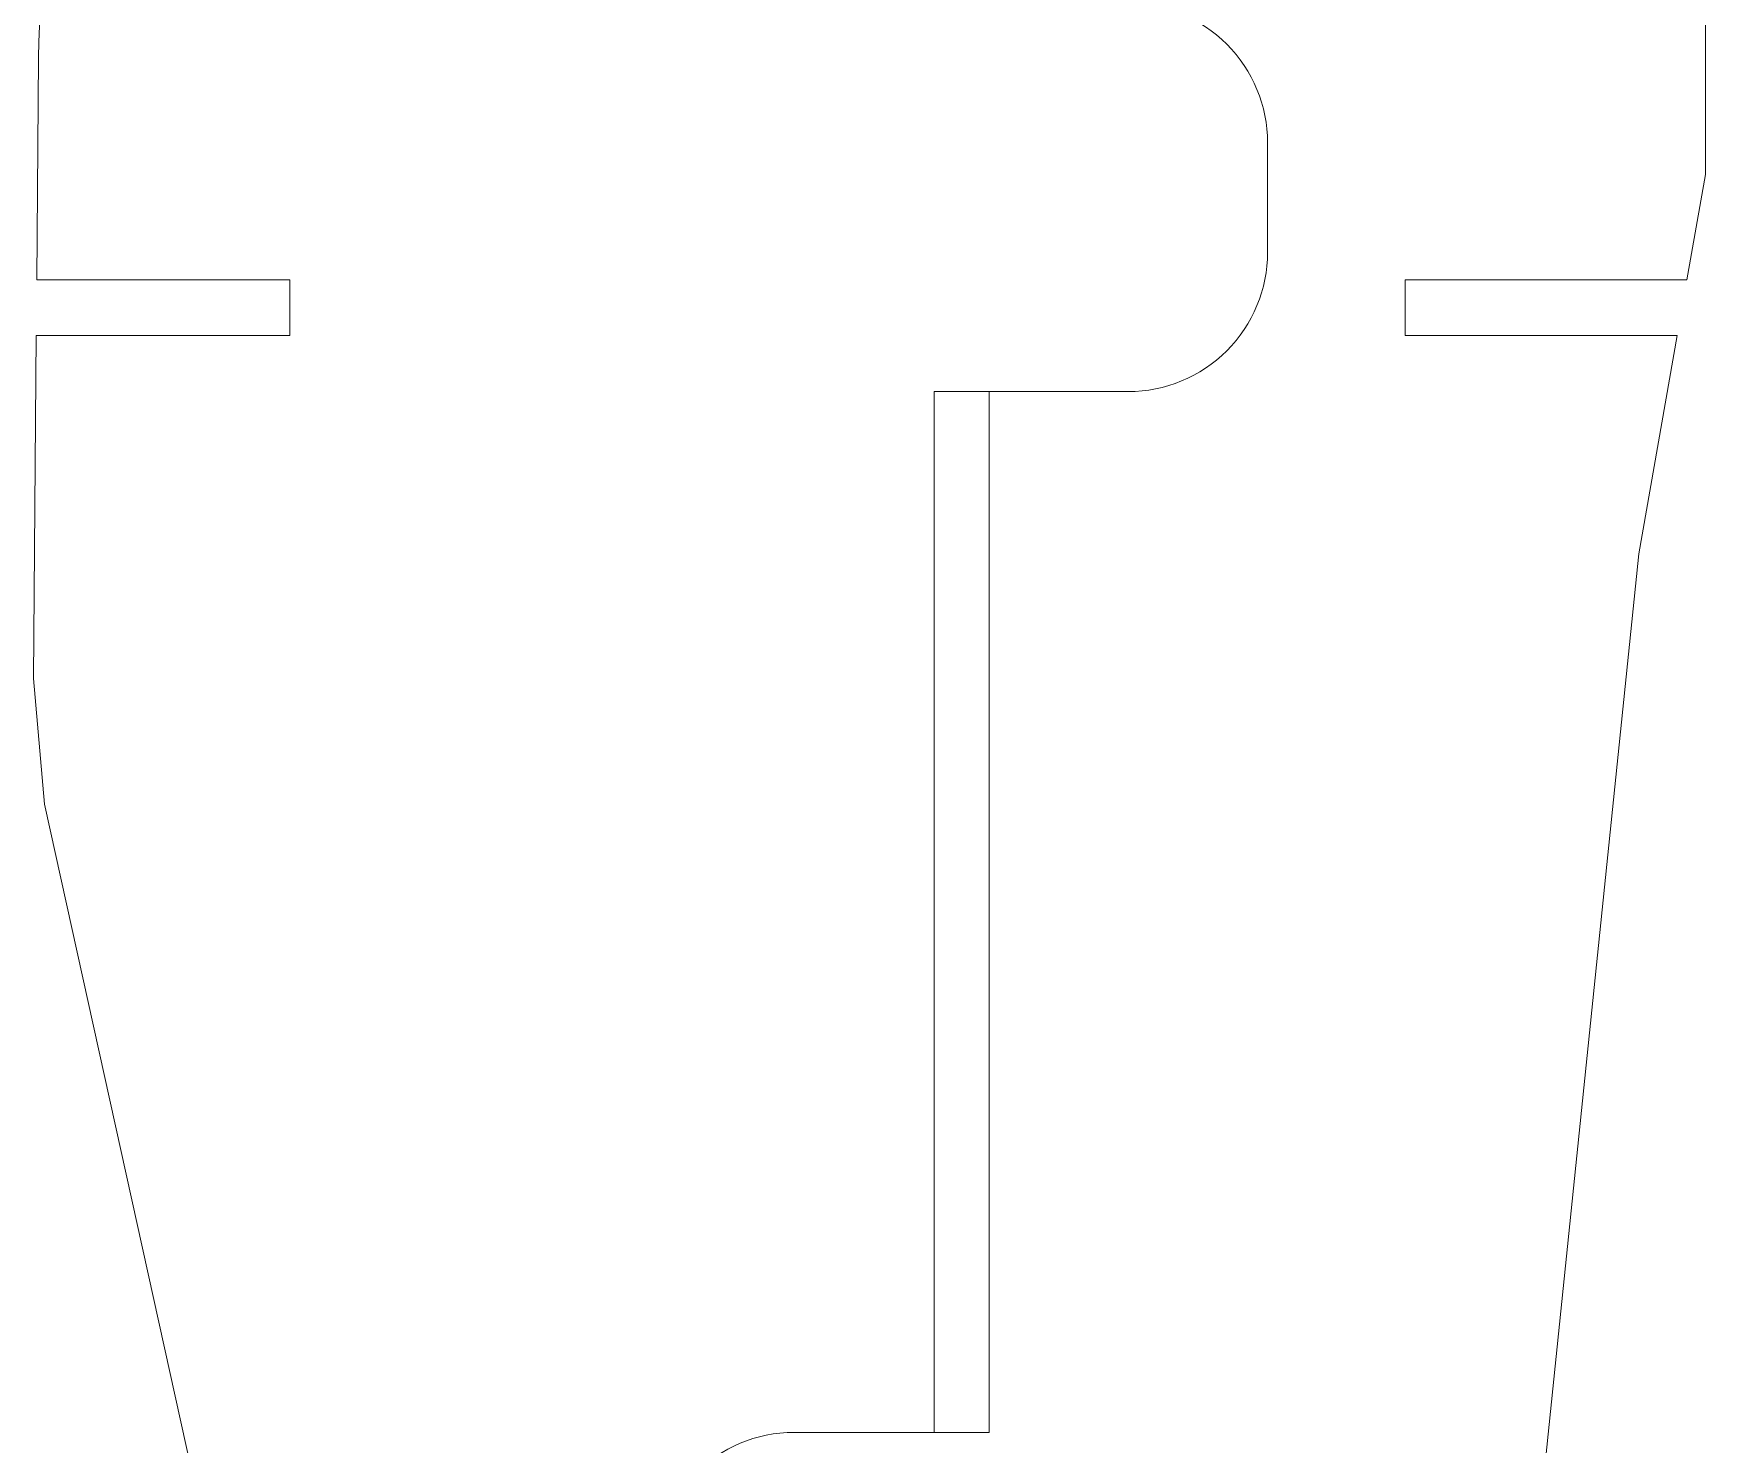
# Model space of a CAD drawing. Header units: millimetres. Extents: x 570 to 650.8, y -8.3 to 42.9.
# Drawn here: x 605.31 to 612.26, y 28.38 to 34.25 of the extents above; entities that cross this region are included whole.
import ezdxf

# ---------------------------------------------------------------- set-up
doc = ezdxf.new("R2010")
doc.units = ezdxf.units.MM
doc.header["$MEASUREMENT"] = 0
doc.layers.add('Layer 1', color=7, linetype='Continuous')

msp = doc.modelspace()

# ---------------------------------------------------------------- linework, layer by layer
at = {"layer": 'Layer 1', "color": 4, "lineweight": 9}
for points in [[(606.05398, 36.03357), (605.59512, 35.51172), (605.33943, 34.84214), (605.33361, 34.14726)], [(612.26178, 36.01099), (612.26178, 36.01099), (612.26178, 33.66099), (612.26178, 33.66099)], [(612.26178, 36.01099), (612.26178, 36.01099), (612.26178, 33.66099), (612.26178, 33.66099)], [(612.26178, 36.01099), (612.26178, 36.01099), (612.26178, 33.66099), (612.26178, 33.66099)], [(612.26178, 36.01099), (612.26178, 36.01099), (612.26178, 33.66099), (612.26178, 33.66099)], [(612.26178, 36.01099), (612.26178, 36.01099), (612.26178, 33.66099), (612.26178, 33.66099)], [(612.26178, 36.01099), (612.26178, 36.01099), (612.26178, 33.66099), (612.26178, 33.66099)], [(612.26178, 36.01099), (612.26178, 36.01099), (612.26178, 33.66099), (612.26178, 33.66099)], [(612.26178, 36.01099), (612.26178, 36.01099), (612.26178, 33.66099), (612.26178, 33.66099)], [(612.26178, 36.01099), (612.26178, 36.01099), (612.26178, 33.66099), (612.26178, 33.66099)], [(612.26178, 36.01099), (612.26178, 36.01099), (612.26178, 33.66099), (612.26178, 33.66099)], [(612.26178, 36.01099), (612.26178, 36.01099), (612.26178, 33.66099), (612.26178, 33.66099)], [(612.26178, 36.01099), (612.26178, 36.01099), (612.26178, 33.66099), (612.26178, 33.66099)], [(612.26178, 36.01099), (612.26178, 36.01099), (612.26178, 33.66099), (612.26178, 33.66099)], [(612.26178, 36.01099), (612.26178, 36.01099), (612.26178, 33.66099), (612.26178, 33.66099)], [(612.26178, 36.01099), (612.26178, 36.01099), (612.26178, 33.66099), (612.26178, 33.66099)], [(612.26178, 36.01099), (612.26178, 36.01099), (612.26178, 33.66099), (612.26178, 33.66099)], [(612.26178, 36.01099), (612.26178, 36.01099), (612.26178, 33.66099), (612.26178, 33.66099)], [(612.26178, 36.01099), (612.26178, 36.01099), (612.26178, 33.66099), (612.26178, 33.66099)], [(612.26178, 36.01099), (612.26178, 36.01099), (612.26178, 33.66099), (612.26178, 33.66099)], [(612.26178, 36.01099), (612.26178, 36.01099), (612.26178, 33.66099), (612.26178, 33.66099)], [(612.26178, 36.01099), (612.26178, 36.01099), (612.26178, 33.66099), (612.26178, 33.66099)], [(605.32609, 33.22221), (605.32609, 33.22221), (605.33363, 34.14727), (605.33363, 34.14727)], [(605.32609, 33.22221), (605.32609, 33.22221), (605.33363, 34.14727), (605.33363, 34.14727)], [(605.32609, 33.22221), (605.32609, 33.22221), (605.33363, 34.14727), (605.33363, 34.14727)], [(605.32609, 33.22221), (605.32609, 33.22221), (605.33363, 34.14727), (605.33363, 34.14727)], [(605.32609, 33.22221), (605.32609, 33.22221), (605.33363, 34.14727), (605.33363, 34.14727)], [(605.32609, 33.22221), (605.32609, 33.22221), (605.33363, 34.14727), (605.33363, 34.14727)], [(605.32609, 33.22221), (605.32609, 33.22221), (605.33363, 34.14727), (605.33363, 34.14727)], [(605.32609, 33.22221), (605.32609, 33.22221), (605.33363, 34.14727), (605.33363, 34.14727)], [(605.32609, 33.22221), (605.32609, 33.22221), (605.33363, 34.14727), (605.33363, 34.14727)], [(605.32609, 33.22221), (605.32609, 33.22221), (605.33363, 34.14727), (605.33363, 34.14727)], [(605.32609, 33.22221), (605.32609, 33.22221), (605.33363, 34.14727), (605.33363, 34.14727)], [(605.32609, 33.22221), (605.32609, 33.22221), (605.33363, 34.14727), (605.33363, 34.14727)], [(605.32609, 33.22221), (605.32609, 33.22221), (605.33363, 34.14727), (605.33363, 34.14727)], [(605.32609, 33.22221), (605.32609, 33.22221), (605.33363, 34.14727), (605.33363, 34.14727)], [(605.32609, 33.22221), (605.32609, 33.22221), (605.33363, 34.14727), (605.33363, 34.14727)], [(605.32609, 33.22221), (605.32609, 33.22221), (605.33363, 34.14727), (605.33363, 34.14727)], [(605.32609, 33.22221), (605.32609, 33.22221), (605.33363, 34.14727), (605.33363, 34.14727)], [(605.32609, 33.22221), (605.32609, 33.22221), (605.33363, 34.14727), (605.33363, 34.14727)], [(605.32609, 33.22221), (605.32609, 33.22221), (605.33363, 34.14727), (605.33363, 34.14727)], [(605.32609, 33.22221), (605.32609, 33.22221), (605.33363, 34.14727), (605.33363, 34.14727)], [(605.32609, 33.22221), (605.32609, 33.22221), (605.33363, 34.14727), (605.33363, 34.14727)], [(610.44144, 33.79286), (610.44144, 33.79286), (610.44144, 33.33689), (610.44144, 33.33689)], [(610.44144, 33.79286), (610.44144, 33.79286), (610.44144, 33.33689), (610.44144, 33.33689)], [(610.44144, 33.79286), (610.44144, 33.79286), (610.44144, 33.33689), (610.44144, 33.33689)], [(610.44144, 33.79286), (610.44144, 33.79286), (610.44144, 33.33689), (610.44144, 33.33689)], [(610.44144, 33.79286), (610.44144, 33.79286), (610.44144, 33.33689), (610.44144, 33.33689)], [(610.44144, 33.79286), (610.44144, 33.79286), (610.44144, 33.33689), (610.44144, 33.33689)], [(610.44144, 33.79286), (610.44144, 33.79286), (610.44144, 33.33689), (610.44144, 33.33689)], [(610.44144, 33.79286), (610.44144, 33.79286), (610.44144, 33.33689), (610.44144, 33.33689)], [(610.44144, 33.79286), (610.44144, 33.79286), (610.44144, 33.33689), (610.44144, 33.33689)], [(610.44144, 33.79286), (610.44144, 33.79286), (610.44144, 33.33689), (610.44144, 33.33689)], [(610.44144, 33.79286), (610.44144, 33.79286), (610.44144, 33.33689), (610.44144, 33.33689)], [(610.44144, 33.79286), (610.44144, 33.79286), (610.44144, 33.33689), (610.44144, 33.33689)], [(610.44144, 33.79286), (610.44144, 33.79286), (610.44144, 33.33689), (610.44144, 33.33689)], [(610.44144, 33.79286), (610.44144, 33.79286), (610.44144, 33.33689), (610.44144, 33.33689)], [(610.44144, 33.79286), (610.44144, 33.79286), (610.44144, 33.33689), (610.44144, 33.33689)], [(610.44144, 33.79286), (610.44144, 33.79286), (610.44144, 33.33689), (610.44144, 33.33689)], [(610.44144, 33.79286), (610.44144, 33.79286), (610.44144, 33.33689), (610.44144, 33.33689)], [(610.44144, 33.79286), (610.44144, 33.79286), (610.44144, 33.33689), (610.44144, 33.33689)], [(610.44144, 33.79286), (610.44144, 33.79286), (610.44144, 33.33689), (610.44144, 33.33689)], [(610.44144, 33.79286), (610.44144, 33.79286), (610.44144, 33.33689), (610.44144, 33.33689)], [(610.44144, 33.79286), (610.44144, 33.79286), (610.44144, 33.33689), (610.44144, 33.33689)], [(612.26178, 33.66099), (612.26178, 33.66099), (612.18449, 33.22221), (612.18449, 33.22221)], [(612.26178, 33.66099), (612.26178, 33.66099), (612.18449, 33.22221), (612.18449, 33.22221)], [(612.26178, 33.66099), (612.26178, 33.66099), (612.18449, 33.22221), (612.18449, 33.22221)], [(612.26178, 33.66099), (612.26178, 33.66099), (612.18449, 33.22221), (612.18449, 33.22221)], [(612.26178, 33.66099), (612.26178, 33.66099), (612.18449, 33.22221), (612.18449, 33.22221)], [(612.26178, 33.66099), (612.26178, 33.66099), (612.18449, 33.22221), (612.18449, 33.22221)], [(612.26178, 33.66099), (612.26178, 33.66099), (612.18449, 33.22221), (612.18449, 33.22221)], [(612.26178, 33.66099), (612.26178, 33.66099), (612.18449, 33.22221), (612.18449, 33.22221)], [(612.26178, 33.66099), (612.26178, 33.66099), (612.18449, 33.22221), (612.18449, 33.22221)], [(612.26178, 33.66099), (612.26178, 33.66099), (612.18449, 33.22221), (612.18449, 33.22221)], [(612.26178, 33.66099), (612.26178, 33.66099), (612.18449, 33.22221), (612.18449, 33.22221)], [(612.26178, 33.66099), (612.26178, 33.66099), (612.18449, 33.22221), (612.18449, 33.22221)], [(612.26178, 33.66099), (612.26178, 33.66099), (612.18449, 33.22221), (612.18449, 33.22221)], [(612.26178, 33.66099), (612.26178, 33.66099), (612.18449, 33.22221), (612.18449, 33.22221)], [(612.26178, 33.66099), (612.26178, 33.66099), (612.18449, 33.22221), (612.18449, 33.22221)], [(612.26178, 33.66099), (612.26178, 33.66099), (612.18449, 33.22221), (612.18449, 33.22221)], [(612.26178, 33.66099), (612.26178, 33.66099), (612.18449, 33.22221), (612.18449, 33.22221)], [(612.26178, 33.66099), (612.26178, 33.66099), (612.18449, 33.22221), (612.18449, 33.22221)], [(612.26178, 33.66099), (612.26178, 33.66099), (612.18449, 33.22221), (612.18449, 33.22221)], [(612.26178, 33.66099), (612.26178, 33.66099), (612.18449, 33.22221), (612.18449, 33.22221)], [(612.26178, 33.66099), (612.26178, 33.66099), (612.18449, 33.22221), (612.18449, 33.22221)], [(606.37759, 33.22221), (606.37759, 33.22221), (605.32609, 33.22221), (605.32609, 33.22221)], [(606.37759, 33.22221), (606.37759, 33.22221), (605.32609, 33.22221), (605.32609, 33.22221)], [(606.37759, 33.22221), (606.37759, 33.22221), (605.32609, 33.22221), (605.32609, 33.22221)], [(606.37759, 33.22221), (606.37759, 33.22221), (605.32609, 33.22221), (605.32609, 33.22221)], [(606.37759, 33.22221), (606.37759, 33.22221), (605.32609, 33.22221), (605.32609, 33.22221)], [(606.37759, 33.22221), (606.37759, 33.22221), (605.32609, 33.22221), (605.32609, 33.22221)], [(606.37759, 33.22221), (606.37759, 33.22221), (605.32609, 33.22221), (605.32609, 33.22221)], [(606.37759, 33.22221), (606.37759, 33.22221), (605.32609, 33.22221), (605.32609, 33.22221)], [(606.37759, 33.22221), (606.37759, 33.22221), (605.32609, 33.22221), (605.32609, 33.22221)], [(606.37759, 33.22221), (606.37759, 33.22221), (605.32609, 33.22221), (605.32609, 33.22221)], [(606.37759, 33.22221), (606.37759, 33.22221), (605.32609, 33.22221), (605.32609, 33.22221)], [(606.37759, 33.22221), (606.37759, 33.22221), (605.32609, 33.22221), (605.32609, 33.22221)], [(606.37759, 33.22221), (606.37759, 33.22221), (605.32609, 33.22221), (605.32609, 33.22221)], [(606.37759, 33.22221), (606.37759, 33.22221), (605.32609, 33.22221), (605.32609, 33.22221)], [(606.37759, 33.22221), (606.37759, 33.22221), (605.32609, 33.22221), (605.32609, 33.22221)], [(606.37759, 33.22221), (606.37759, 33.22221), (605.32609, 33.22221), (605.32609, 33.22221)], [(606.37759, 33.22221), (606.37759, 33.22221), (605.32609, 33.22221), (605.32609, 33.22221)], [(606.37759, 33.22221), (606.37759, 33.22221), (605.32609, 33.22221), (605.32609, 33.22221)], [(606.37759, 33.22221), (606.37759, 33.22221), (605.32609, 33.22221), (605.32609, 33.22221)], [(606.37759, 33.22221), (606.37759, 33.22221), (605.32609, 33.22221), (605.32609, 33.22221)], [(606.37759, 33.22221), (606.37759, 33.22221), (605.32609, 33.22221), (605.32609, 33.22221)], [(606.37759, 32.99077), (606.37759, 32.99077), (606.37759, 33.22221), (606.37759, 33.22221)], [(606.37759, 32.99077), (606.37759, 32.99077), (606.37759, 33.22221), (606.37759, 33.22221)], [(606.37759, 32.99077), (606.37759, 32.99077), (606.37759, 33.22221), (606.37759, 33.22221)], [(606.37759, 32.99077), (606.37759, 32.99077), (606.37759, 33.22221), (606.37759, 33.22221)], [(606.37759, 32.99077), (606.37759, 32.99077), (606.37759, 33.22221), (606.37759, 33.22221)], [(606.37759, 32.99077), (606.37759, 32.99077), (606.37759, 33.22221), (606.37759, 33.22221)], [(606.37759, 32.99077), (606.37759, 32.99077), (606.37759, 33.22221), (606.37759, 33.22221)], [(606.37759, 32.99077), (606.37759, 32.99077), (606.37759, 33.22221), (606.37759, 33.22221)], [(606.37759, 32.99077), (606.37759, 32.99077), (606.37759, 33.22221), (606.37759, 33.22221)], [(606.37759, 32.99077), (606.37759, 32.99077), (606.37759, 33.22221), (606.37759, 33.22221)], [(606.37759, 32.99077), (606.37759, 32.99077), (606.37759, 33.22221), (606.37759, 33.22221)], [(606.37759, 32.99077), (606.37759, 32.99077), (606.37759, 33.22221), (606.37759, 33.22221)], [(606.37759, 32.99077), (606.37759, 32.99077), (606.37759, 33.22221), (606.37759, 33.22221)], [(606.37759, 32.99077), (606.37759, 32.99077), (606.37759, 33.22221), (606.37759, 33.22221)], [(606.37759, 32.99077), (606.37759, 32.99077), (606.37759, 33.22221), (606.37759, 33.22221)], [(606.37759, 32.99077), (606.37759, 32.99077), (606.37759, 33.22221), (606.37759, 33.22221)], [(606.37759, 32.99077), (606.37759, 32.99077), (606.37759, 33.22221), (606.37759, 33.22221)], [(606.37759, 32.99077), (606.37759, 32.99077), (606.37759, 33.22221), (606.37759, 33.22221)], [(606.37759, 32.99077), (606.37759, 32.99077), (606.37759, 33.22221), (606.37759, 33.22221)], [(606.37759, 32.99077), (606.37759, 32.99077), (606.37759, 33.22221), (606.37759, 33.22221)], [(606.37759, 32.99077), (606.37759, 32.99077), (606.37759, 33.22221), (606.37759, 33.22221)], [(611.01343, 32.99077), (611.01343, 32.99077), (611.01343, 33.22221), (611.01343, 33.22221)], [(611.01343, 32.99077), (611.01343, 32.99077), (611.01343, 33.22221), (611.01343, 33.22221)], [(611.01343, 32.99077), (611.01343, 32.99077), (611.01343, 33.22221), (611.01343, 33.22221)], [(611.01343, 32.99077), (611.01343, 32.99077), (611.01343, 33.22221), (611.01343, 33.22221)], [(611.01343, 32.99077), (611.01343, 32.99077), (611.01343, 33.22221), (611.01343, 33.22221)], [(611.01343, 32.99077), (611.01343, 32.99077), (611.01343, 33.22221), (611.01343, 33.22221)], [(611.01343, 32.99077), (611.01343, 32.99077), (611.01343, 33.22221), (611.01343, 33.22221)], [(611.01343, 32.99077), (611.01343, 32.99077), (611.01343, 33.22221), (611.01343, 33.22221)], [(611.01343, 32.99077), (611.01343, 32.99077), (611.01343, 33.22221), (611.01343, 33.22221)], [(611.01343, 32.99077), (611.01343, 32.99077), (611.01343, 33.22221), (611.01343, 33.22221)], [(611.01343, 32.99077), (611.01343, 32.99077), (611.01343, 33.22221), (611.01343, 33.22221)], [(611.01343, 32.99077), (611.01343, 32.99077), (611.01343, 33.22221), (611.01343, 33.22221)], [(611.01343, 32.99077), (611.01343, 32.99077), (611.01343, 33.22221), (611.01343, 33.22221)], [(611.01343, 32.99077), (611.01343, 32.99077), (611.01343, 33.22221), (611.01343, 33.22221)], [(611.01343, 32.99077), (611.01343, 32.99077), (611.01343, 33.22221), (611.01343, 33.22221)], [(611.01343, 32.99077), (611.01343, 32.99077), (611.01343, 33.22221), (611.01343, 33.22221)], [(611.01343, 32.99077), (611.01343, 32.99077), (611.01343, 33.22221), (611.01343, 33.22221)], [(611.01343, 32.99077), (611.01343, 32.99077), (611.01343, 33.22221), (611.01343, 33.22221)], [(611.01343, 32.99077), (611.01343, 32.99077), (611.01343, 33.22221), (611.01343, 33.22221)], [(611.01343, 32.99077), (611.01343, 32.99077), (611.01343, 33.22221), (611.01343, 33.22221)], [(611.01343, 32.99077), (611.01343, 32.99077), (611.01343, 33.22221), (611.01343, 33.22221)], [(611.01343, 33.22221), (611.01343, 33.22221), (612.18449, 33.22221), (612.18449, 33.22221)], [(611.01343, 33.22221), (611.01343, 33.22221), (612.18449, 33.22221), (612.18449, 33.22221)], [(611.01343, 33.22221), (611.01343, 33.22221), (612.18449, 33.22221), (612.18449, 33.22221)], [(611.01343, 33.22221), (611.01343, 33.22221), (612.18449, 33.22221), (612.18449, 33.22221)], [(611.01343, 33.22221), (611.01343, 33.22221), (612.18449, 33.22221), (612.18449, 33.22221)], [(611.01343, 33.22221), (611.01343, 33.22221), (612.18449, 33.22221), (612.18449, 33.22221)], [(611.01343, 33.22221), (611.01343, 33.22221), (612.18449, 33.22221), (612.18449, 33.22221)], [(611.01343, 33.22221), (611.01343, 33.22221), (612.18449, 33.22221), (612.18449, 33.22221)], [(611.01343, 33.22221), (611.01343, 33.22221), (612.18449, 33.22221), (612.18449, 33.22221)], [(611.01343, 33.22221), (611.01343, 33.22221), (612.18449, 33.22221), (612.18449, 33.22221)], [(611.01343, 33.22221), (611.01343, 33.22221), (612.18449, 33.22221), (612.18449, 33.22221)], [(611.01343, 33.22221), (611.01343, 33.22221), (612.18449, 33.22221), (612.18449, 33.22221)], [(611.01343, 33.22221), (611.01343, 33.22221), (612.18449, 33.22221), (612.18449, 33.22221)], [(611.01343, 33.22221), (611.01343, 33.22221), (612.18449, 33.22221), (612.18449, 33.22221)], [(611.01343, 33.22221), (611.01343, 33.22221), (612.18449, 33.22221), (612.18449, 33.22221)], [(611.01343, 33.22221), (611.01343, 33.22221), (612.18449, 33.22221), (612.18449, 33.22221)], [(611.01343, 33.22221), (611.01343, 33.22221), (612.18449, 33.22221), (612.18449, 33.22221)], [(611.01343, 33.22221), (611.01343, 33.22221), (612.18449, 33.22221), (612.18449, 33.22221)], [(611.01343, 33.22221), (611.01343, 33.22221), (612.18449, 33.22221), (612.18449, 33.22221)], [(611.01343, 33.22221), (611.01343, 33.22221), (612.18449, 33.22221), (612.18449, 33.22221)], [(611.01343, 33.22221), (611.01343, 33.22221), (612.18449, 33.22221), (612.18449, 33.22221)], [(605.31241, 31.56652), (605.31241, 31.56652), (605.32411, 32.99077), (605.32411, 32.99077)], [(605.31241, 31.56652), (605.31241, 31.56652), (605.32411, 32.99077), (605.32411, 32.99077)], [(605.31241, 31.56652), (605.31241, 31.56652), (605.32411, 32.99077), (605.32411, 32.99077)], [(605.31241, 31.56652), (605.31241, 31.56652), (605.32411, 32.99077), (605.32411, 32.99077)], [(605.31241, 31.56652), (605.31241, 31.56652), (605.32411, 32.99077), (605.32411, 32.99077)], [(605.31241, 31.56652), (605.31241, 31.56652), (605.32411, 32.99077), (605.32411, 32.99077)], [(605.31241, 31.56652), (605.31241, 31.56652), (605.32411, 32.99077), (605.32411, 32.99077)], [(605.31241, 31.56652), (605.31241, 31.56652), (605.32411, 32.99077), (605.32411, 32.99077)], [(605.31241, 31.56652), (605.31241, 31.56652), (605.32411, 32.99077), (605.32411, 32.99077)], [(605.31241, 31.56652), (605.31241, 31.56652), (605.32411, 32.99077), (605.32411, 32.99077)], [(605.31241, 31.56652), (605.31241, 31.56652), (605.32411, 32.99077), (605.32411, 32.99077)], [(605.31241, 31.56652), (605.31241, 31.56652), (605.32411, 32.99077), (605.32411, 32.99077)], [(605.31241, 31.56652), (605.31241, 31.56652), (605.32411, 32.99077), (605.32411, 32.99077)], [(605.31241, 31.56652), (605.31241, 31.56652), (605.32411, 32.99077), (605.32411, 32.99077)], [(605.31241, 31.56652), (605.31241, 31.56652), (605.32411, 32.99077), (605.32411, 32.99077)], [(605.31241, 31.56652), (605.31241, 31.56652), (605.32411, 32.99077), (605.32411, 32.99077)], [(605.31241, 31.56652), (605.31241, 31.56652), (605.32411, 32.99077), (605.32411, 32.99077)], [(605.31241, 31.56652), (605.31241, 31.56652), (605.32411, 32.99077), (605.32411, 32.99077)], [(605.31241, 31.56652), (605.31241, 31.56652), (605.32411, 32.99077), (605.32411, 32.99077)], [(605.31241, 31.56652), (605.31241, 31.56652), (605.32411, 32.99077), (605.32411, 32.99077)], [(605.31241, 31.56652), (605.31241, 31.56652), (605.32411, 32.99077), (605.32411, 32.99077)], [(606.37759, 32.99077), (606.37759, 32.99077), (605.32411, 32.99077), (605.32411, 32.99077)], [(606.37759, 32.99077), (606.37759, 32.99077), (605.32411, 32.99077), (605.32411, 32.99077)], [(606.37759, 32.99077), (606.37759, 32.99077), (605.32411, 32.99077), (605.32411, 32.99077)], [(606.37759, 32.99077), (606.37759, 32.99077), (605.32411, 32.99077), (605.32411, 32.99077)], [(606.37759, 32.99077), (606.37759, 32.99077), (605.32411, 32.99077), (605.32411, 32.99077)], [(606.37759, 32.99077), (606.37759, 32.99077), (605.32411, 32.99077), (605.32411, 32.99077)], [(606.37759, 32.99077), (606.37759, 32.99077), (605.32411, 32.99077), (605.32411, 32.99077)], [(606.37759, 32.99077), (606.37759, 32.99077), (605.32411, 32.99077), (605.32411, 32.99077)], [(606.37759, 32.99077), (606.37759, 32.99077), (605.32411, 32.99077), (605.32411, 32.99077)], [(606.37759, 32.99077), (606.37759, 32.99077), (605.32411, 32.99077), (605.32411, 32.99077)], [(606.37759, 32.99077), (606.37759, 32.99077), (605.32411, 32.99077), (605.32411, 32.99077)], [(606.37759, 32.99077), (606.37759, 32.99077), (605.32411, 32.99077), (605.32411, 32.99077)], [(606.37759, 32.99077), (606.37759, 32.99077), (605.32411, 32.99077), (605.32411, 32.99077)], [(606.37759, 32.99077), (606.37759, 32.99077), (605.32411, 32.99077), (605.32411, 32.99077)], [(606.37759, 32.99077), (606.37759, 32.99077), (605.32411, 32.99077), (605.32411, 32.99077)], [(606.37759, 32.99077), (606.37759, 32.99077), (605.32411, 32.99077), (605.32411, 32.99077)], [(606.37759, 32.99077), (606.37759, 32.99077), (605.32411, 32.99077), (605.32411, 32.99077)], [(606.37759, 32.99077), (606.37759, 32.99077), (605.32411, 32.99077), (605.32411, 32.99077)], [(606.37759, 32.99077), (606.37759, 32.99077), (605.32411, 32.99077), (605.32411, 32.99077)], [(606.37759, 32.99077), (606.37759, 32.99077), (605.32411, 32.99077), (605.32411, 32.99077)], [(606.37759, 32.99077), (606.37759, 32.99077), (605.32411, 32.99077), (605.32411, 32.99077)], [(611.01343, 32.99077), (611.01343, 32.99077), (612.14378, 32.99077), (612.14378, 32.99077)], [(611.01343, 32.99077), (611.01343, 32.99077), (612.14378, 32.99077), (612.14378, 32.99077)], [(611.01343, 32.99077), (611.01343, 32.99077), (612.14378, 32.99077), (612.14378, 32.99077)], [(611.01343, 32.99077), (611.01343, 32.99077), (612.14378, 32.99077), (612.14378, 32.99077)], [(611.01343, 32.99077), (611.01343, 32.99077), (612.14378, 32.99077), (612.14378, 32.99077)], [(611.01343, 32.99077), (611.01343, 32.99077), (612.14378, 32.99077), (612.14378, 32.99077)], [(611.01343, 32.99077), (611.01343, 32.99077), (612.14378, 32.99077), (612.14378, 32.99077)], [(611.01343, 32.99077), (611.01343, 32.99077), (612.14378, 32.99077), (612.14378, 32.99077)], [(611.01343, 32.99077), (611.01343, 32.99077), (612.14378, 32.99077), (612.14378, 32.99077)], [(611.01343, 32.99077), (611.01343, 32.99077), (612.14378, 32.99077), (612.14378, 32.99077)], [(611.01343, 32.99077), (611.01343, 32.99077), (612.14378, 32.99077), (612.14378, 32.99077)], [(611.01343, 32.99077), (611.01343, 32.99077), (612.14378, 32.99077), (612.14378, 32.99077)], [(611.01343, 32.99077), (611.01343, 32.99077), (612.14378, 32.99077), (612.14378, 32.99077)], [(611.01343, 32.99077), (611.01343, 32.99077), (612.14378, 32.99077), (612.14378, 32.99077)], [(611.01343, 32.99077), (611.01343, 32.99077), (612.14378, 32.99077), (612.14378, 32.99077)], [(611.01343, 32.99077), (611.01343, 32.99077), (612.14378, 32.99077), (612.14378, 32.99077)], [(611.01343, 32.99077), (611.01343, 32.99077), (612.14378, 32.99077), (612.14378, 32.99077)], [(611.01343, 32.99077), (611.01343, 32.99077), (612.14378, 32.99077), (612.14378, 32.99077)], [(611.01343, 32.99077), (611.01343, 32.99077), (612.14378, 32.99077), (612.14378, 32.99077)], [(611.01343, 32.99077), (611.01343, 32.99077), (612.14378, 32.99077), (612.14378, 32.99077)], [(611.01343, 32.99077), (611.01343, 32.99077), (612.14378, 32.99077), (612.14378, 32.99077)], [(612.14378, 32.99077), (612.14378, 32.99077), (611.98389, 32.08426), (611.98389, 32.08426)], [(612.14378, 32.99077), (612.14378, 32.99077), (611.98389, 32.08426), (611.98389, 32.08426)], [(612.14378, 32.99077), (612.14378, 32.99077), (611.98389, 32.08426), (611.98389, 32.08426)], [(612.14378, 32.99077), (612.14378, 32.99077), (611.98389, 32.08426), (611.98389, 32.08426)], [(612.14378, 32.99077), (612.14378, 32.99077), (611.98389, 32.08426), (611.98389, 32.08426)], [(612.14378, 32.99077), (612.14378, 32.99077), (611.98389, 32.08426), (611.98389, 32.08426)], [(612.14378, 32.99077), (612.14378, 32.99077), (611.98389, 32.08426), (611.98389, 32.08426)], [(612.14378, 32.99077), (612.14378, 32.99077), (611.98389, 32.08426), (611.98389, 32.08426)], [(612.14378, 32.99077), (612.14378, 32.99077), (611.98389, 32.08426), (611.98389, 32.08426)], [(612.14378, 32.99077), (612.14378, 32.99077), (611.98389, 32.08426), (611.98389, 32.08426)], [(612.14378, 32.99077), (612.14378, 32.99077), (611.98389, 32.08426), (611.98389, 32.08426)], [(612.14378, 32.99077), (612.14378, 32.99077), (611.98389, 32.08426), (611.98389, 32.08426)], [(612.14378, 32.99077), (612.14378, 32.99077), (611.98389, 32.08426), (611.98389, 32.08426)], [(612.14378, 32.99077), (612.14378, 32.99077), (611.98389, 32.08426), (611.98389, 32.08426)], [(612.14378, 32.99077), (612.14378, 32.99077), (611.98389, 32.08426), (611.98389, 32.08426)], [(612.14378, 32.99077), (612.14378, 32.99077), (611.98389, 32.08426), (611.98389, 32.08426)], [(612.14378, 32.99077), (612.14378, 32.99077), (611.98389, 32.08426), (611.98389, 32.08426)], [(612.14378, 32.99077), (612.14378, 32.99077), (611.98389, 32.08426), (611.98389, 32.08426)], [(612.14378, 32.99077), (612.14378, 32.99077), (611.98389, 32.08426), (611.98389, 32.08426)], [(612.14378, 32.99077), (612.14378, 32.99077), (611.98389, 32.08426), (611.98389, 32.08426)], [(612.14378, 32.99077), (612.14378, 32.99077), (611.98389, 32.08426), (611.98389, 32.08426)], [(609.28426, 32.75833), (609.28426, 32.75833), (609.05644, 32.75833), (609.05644, 32.75833)], [(609.28426, 32.75833), (609.28426, 32.75833), (609.05644, 32.75833), (609.05644, 32.75833)], [(609.28426, 32.75833), (609.28426, 32.75833), (609.05644, 32.75833), (609.05644, 32.75833)], [(609.28426, 32.75833), (609.28426, 32.75833), (609.05644, 32.75833), (609.05644, 32.75833)], [(609.28426, 32.75833), (609.28426, 32.75833), (609.05644, 32.75833), (609.05644, 32.75833)], [(609.28426, 32.75833), (609.28426, 32.75833), (609.05644, 32.75833), (609.05644, 32.75833)], [(609.28426, 32.75833), (609.28426, 32.75833), (609.05644, 32.75833), (609.05644, 32.75833)], [(609.28426, 32.75833), (609.28426, 32.75833), (609.05644, 32.75833), (609.05644, 32.75833)], [(609.28426, 32.75833), (609.28426, 32.75833), (609.05644, 32.75833), (609.05644, 32.75833)], [(609.28426, 32.75833), (609.28426, 32.75833), (609.05644, 32.75833), (609.05644, 32.75833)], [(609.28426, 32.75833), (609.28426, 32.75833), (609.05644, 32.75833), (609.05644, 32.75833)], [(609.28426, 32.75833), (609.28426, 32.75833), (609.05644, 32.75833), (609.05644, 32.75833)], [(609.28426, 32.75833), (609.28426, 32.75833), (609.05644, 32.75833), (609.05644, 32.75833)], [(609.28426, 32.75833), (609.28426, 32.75833), (609.05644, 32.75833), (609.05644, 32.75833)], [(609.28426, 32.75833), (609.28426, 32.75833), (609.05644, 32.75833), (609.05644, 32.75833)], [(609.28426, 32.75833), (609.28426, 32.75833), (609.05644, 32.75833), (609.05644, 32.75833)], [(609.28426, 32.75833), (609.28426, 32.75833), (609.05644, 32.75833), (609.05644, 32.75833)], [(609.28426, 32.75833), (609.28426, 32.75833), (609.05644, 32.75833), (609.05644, 32.75833)], [(609.28426, 32.75833), (609.28426, 32.75833), (609.05644, 32.75833), (609.05644, 32.75833)], [(609.28426, 32.75833), (609.28426, 32.75833), (609.05644, 32.75833), (609.05644, 32.75833)], [(609.28426, 32.75833), (609.28426, 32.75833), (609.05644, 32.75833), (609.05644, 32.75833)], [(609.05644, 32.75833), (609.05644, 32.75833), (609.05644, 28.43283), (609.05644, 28.43283)], [(609.05644, 32.75833), (609.05644, 32.75833), (609.05644, 28.43283), (609.05644, 28.43283)], [(609.05644, 32.75833), (609.05644, 32.75833), (609.05644, 28.43283), (609.05644, 28.43283)], [(609.05644, 32.75833), (609.05644, 32.75833), (609.05644, 28.43283), (609.05644, 28.43283)], [(609.05644, 32.75833), (609.05644, 32.75833), (609.05644, 28.43283), (609.05644, 28.43283)], [(609.05644, 32.75833), (609.05644, 32.75833), (609.05644, 28.43283), (609.05644, 28.43283)], [(609.05644, 32.75833), (609.05644, 32.75833), (609.05644, 28.43283), (609.05644, 28.43283)], [(609.05644, 32.75833), (609.05644, 32.75833), (609.05644, 28.43283), (609.05644, 28.43283)], [(609.05644, 32.75833), (609.05644, 32.75833), (609.05644, 28.43283), (609.05644, 28.43283)], [(609.05644, 32.75833), (609.05644, 32.75833), (609.05644, 28.43283), (609.05644, 28.43283)], [(609.05644, 32.75833), (609.05644, 32.75833), (609.05644, 28.43283), (609.05644, 28.43283)], [(609.05644, 32.75833), (609.05644, 32.75833), (609.05644, 28.43283), (609.05644, 28.43283)], [(609.05644, 32.75833), (609.05644, 32.75833), (609.05644, 28.43283), (609.05644, 28.43283)], [(609.05644, 32.75833), (609.05644, 32.75833), (609.05644, 28.43283), (609.05644, 28.43283)], [(609.05644, 32.75833), (609.05644, 32.75833), (609.05644, 28.43283), (609.05644, 28.43283)], [(609.05644, 32.75833), (609.05644, 32.75833), (609.05644, 28.43283), (609.05644, 28.43283)], [(609.05644, 32.75833), (609.05644, 32.75833), (609.05644, 28.43283), (609.05644, 28.43283)], [(609.05644, 32.75833), (609.05644, 32.75833), (609.05644, 28.43283), (609.05644, 28.43283)], [(609.05644, 32.75833), (609.05644, 32.75833), (609.05644, 28.43283), (609.05644, 28.43283)], [(609.05644, 32.75833), (609.05644, 32.75833), (609.05644, 28.43283), (609.05644, 28.43283)], [(609.05644, 32.75833), (609.05644, 32.75833), (609.05644, 28.43283), (609.05644, 28.43283)], [(609.28426, 32.75833), (609.28426, 32.75833), (609.28426, 28.43283), (609.28426, 28.43283)], [(609.28426, 32.75833), (609.28426, 32.75833), (609.28426, 28.43283), (609.28426, 28.43283)], [(609.28426, 32.75833), (609.28426, 32.75833), (609.28426, 28.43283), (609.28426, 28.43283)], [(609.28426, 32.75833), (609.28426, 32.75833), (609.28426, 28.43283), (609.28426, 28.43283)], [(609.28426, 32.75833), (609.28426, 32.75833), (609.28426, 28.43283), (609.28426, 28.43283)], [(609.28426, 32.75833), (609.28426, 32.75833), (609.28426, 28.43283), (609.28426, 28.43283)], [(609.28426, 32.75833), (609.28426, 32.75833), (609.28426, 28.43283), (609.28426, 28.43283)], [(609.28426, 32.75833), (609.28426, 32.75833), (609.28426, 28.43283), (609.28426, 28.43283)], [(609.28426, 32.75833), (609.28426, 32.75833), (609.28426, 28.43283), (609.28426, 28.43283)], [(609.28426, 32.75833), (609.28426, 32.75833), (609.28426, 28.43283), (609.28426, 28.43283)], [(609.28426, 32.75833), (609.28426, 32.75833), (609.28426, 28.43283), (609.28426, 28.43283)], [(609.28426, 32.75833), (609.28426, 32.75833), (609.28426, 28.43283), (609.28426, 28.43283)], [(609.28426, 32.75833), (609.28426, 32.75833), (609.28426, 28.43283), (609.28426, 28.43283)], [(609.28426, 32.75833), (609.28426, 32.75833), (609.28426, 28.43283), (609.28426, 28.43283)], [(609.28426, 32.75833), (609.28426, 32.75833), (609.28426, 28.43283), (609.28426, 28.43283)], [(609.28426, 32.75833), (609.28426, 32.75833), (609.28426, 28.43283), (609.28426, 28.43283)], [(609.28426, 32.75833), (609.28426, 32.75833), (609.28426, 28.43283), (609.28426, 28.43283)], [(609.28426, 32.75833), (609.28426, 32.75833), (609.28426, 28.43283), (609.28426, 28.43283)], [(609.28426, 32.75833), (609.28426, 32.75833), (609.28426, 28.43283), (609.28426, 28.43283)], [(609.28426, 32.75833), (609.28426, 32.75833), (609.28426, 28.43283), (609.28426, 28.43283)], [(609.28426, 32.75833), (609.28426, 32.75833), (609.28426, 28.43283), (609.28426, 28.43283)], [(609.86284, 32.75833), (609.86284, 32.75833), (609.28426, 32.75833), (609.28426, 32.75833)], [(609.86284, 32.75833), (609.86284, 32.75833), (609.28426, 32.75833), (609.28426, 32.75833)], [(609.86284, 32.75833), (609.86284, 32.75833), (609.28426, 32.75833), (609.28426, 32.75833)], [(609.86284, 32.75833), (609.86284, 32.75833), (609.28426, 32.75833), (609.28426, 32.75833)], [(609.86284, 32.75833), (609.86284, 32.75833), (609.28426, 32.75833), (609.28426, 32.75833)], [(609.86284, 32.75833), (609.86284, 32.75833), (609.28426, 32.75833), (609.28426, 32.75833)], [(609.86284, 32.75833), (609.86284, 32.75833), (609.28426, 32.75833), (609.28426, 32.75833)], [(609.86284, 32.75833), (609.86284, 32.75833), (609.28426, 32.75833), (609.28426, 32.75833)], [(609.86284, 32.75833), (609.86284, 32.75833), (609.28426, 32.75833), (609.28426, 32.75833)], [(609.86284, 32.75833), (609.86284, 32.75833), (609.28426, 32.75833), (609.28426, 32.75833)], [(609.86284, 32.75833), (609.86284, 32.75833), (609.28426, 32.75833), (609.28426, 32.75833)], [(609.86284, 32.75833), (609.86284, 32.75833), (609.28426, 32.75833), (609.28426, 32.75833)], [(609.86284, 32.75833), (609.86284, 32.75833), (609.28426, 32.75833), (609.28426, 32.75833)], [(609.86284, 32.75833), (609.86284, 32.75833), (609.28426, 32.75833), (609.28426, 32.75833)], [(609.86284, 32.75833), (609.86284, 32.75833), (609.28426, 32.75833), (609.28426, 32.75833)], [(609.86284, 32.75833), (609.86284, 32.75833), (609.28426, 32.75833), (609.28426, 32.75833)], [(609.86284, 32.75833), (609.86284, 32.75833), (609.28426, 32.75833), (609.28426, 32.75833)], [(609.86284, 32.75833), (609.86284, 32.75833), (609.28426, 32.75833), (609.28426, 32.75833)], [(609.86284, 32.75833), (609.86284, 32.75833), (609.28426, 32.75833), (609.28426, 32.75833)], [(609.86284, 32.75833), (609.86284, 32.75833), (609.28426, 32.75833), (609.28426, 32.75833)], [(609.86284, 32.75833), (609.86284, 32.75833), (609.28426, 32.75833), (609.28426, 32.75833)], [(611.98389, 32.08426), (611.98389, 32.08426), (611.59816, 28.33133), (611.59816, 28.33133)], [(611.98389, 32.08426), (611.98389, 32.08426), (611.59816, 28.33133), (611.59816, 28.33133)], [(611.98389, 32.08426), (611.98389, 32.08426), (611.59816, 28.33133), (611.59816, 28.33133)], [(611.98389, 32.08426), (611.98389, 32.08426), (611.59816, 28.33133), (611.59816, 28.33133)], [(611.98389, 32.08426), (611.98389, 32.08426), (611.59816, 28.33133), (611.59816, 28.33133)], [(611.98389, 32.08426), (611.98389, 32.08426), (611.59816, 28.33133), (611.59816, 28.33133)], [(611.98389, 32.08426), (611.98389, 32.08426), (611.59816, 28.33133), (611.59816, 28.33133)], [(611.98389, 32.08426), (611.98389, 32.08426), (611.59816, 28.33133), (611.59816, 28.33133)], [(611.98389, 32.08426), (611.98389, 32.08426), (611.59816, 28.33133), (611.59816, 28.33133)], [(611.98389, 32.08426), (611.98389, 32.08426), (611.59816, 28.33133), (611.59816, 28.33133)], [(611.98389, 32.08426), (611.98389, 32.08426), (611.59816, 28.33133), (611.59816, 28.33133)], [(611.98389, 32.08426), (611.98389, 32.08426), (611.59816, 28.33133), (611.59816, 28.33133)], [(611.98389, 32.08426), (611.98389, 32.08426), (611.59816, 28.33133), (611.59816, 28.33133)], [(611.98389, 32.08426), (611.98389, 32.08426), (611.59816, 28.33133), (611.59816, 28.33133)], [(611.98389, 32.08426), (611.98389, 32.08426), (611.59816, 28.33133), (611.59816, 28.33133)], [(611.98389, 32.08426), (611.98389, 32.08426), (611.59816, 28.33133), (611.59816, 28.33133)], [(611.98389, 32.08426), (611.98389, 32.08426), (611.59816, 28.33133), (611.59816, 28.33133)], [(611.98389, 32.08426), (611.98389, 32.08426), (611.59816, 28.33133), (611.59816, 28.33133)], [(611.98389, 32.08426), (611.98389, 32.08426), (611.59816, 28.33133), (611.59816, 28.33133)], [(611.98389, 32.08426), (611.98389, 32.08426), (611.59816, 28.33133), (611.59816, 28.33133)], [(611.98389, 32.08426), (611.98389, 32.08426), (611.59816, 28.33133), (611.59816, 28.33133)], [(605.35824, 31.04343), (605.35824, 31.04343), (605.31241, 31.56652), (605.31241, 31.56652)], [(605.35824, 31.04343), (605.35824, 31.04343), (605.31241, 31.56652), (605.31241, 31.56652)], [(605.35824, 31.04343), (605.35824, 31.04343), (605.31241, 31.56652), (605.31241, 31.56652)], [(605.35824, 31.04343), (605.35824, 31.04343), (605.31241, 31.56652), (605.31241, 31.56652)], [(605.35824, 31.04343), (605.35824, 31.04343), (605.31241, 31.56652), (605.31241, 31.56652)], [(605.35824, 31.04343), (605.35824, 31.04343), (605.31241, 31.56652), (605.31241, 31.56652)], [(605.35824, 31.04343), (605.35824, 31.04343), (605.31241, 31.56652), (605.31241, 31.56652)], [(605.35824, 31.04343), (605.35824, 31.04343), (605.31241, 31.56652), (605.31241, 31.56652)], [(605.35824, 31.04343), (605.35824, 31.04343), (605.31241, 31.56652), (605.31241, 31.56652)], [(605.35824, 31.04343), (605.35824, 31.04343), (605.31241, 31.56652), (605.31241, 31.56652)], [(605.35824, 31.04343), (605.35824, 31.04343), (605.31241, 31.56652), (605.31241, 31.56652)], [(605.35824, 31.04343), (605.35824, 31.04343), (605.31241, 31.56652), (605.31241, 31.56652)], [(605.35824, 31.04343), (605.35824, 31.04343), (605.31241, 31.56652), (605.31241, 31.56652)], [(605.35824, 31.04343), (605.35824, 31.04343), (605.31241, 31.56652), (605.31241, 31.56652)], [(605.35824, 31.04343), (605.35824, 31.04343), (605.31241, 31.56652), (605.31241, 31.56652)], [(605.35824, 31.04343), (605.35824, 31.04343), (605.31241, 31.56652), (605.31241, 31.56652)], [(605.35824, 31.04343), (605.35824, 31.04343), (605.31241, 31.56652), (605.31241, 31.56652)], [(605.35824, 31.04343), (605.35824, 31.04343), (605.31241, 31.56652), (605.31241, 31.56652)], [(605.35824, 31.04343), (605.35824, 31.04343), (605.31241, 31.56652), (605.31241, 31.56652)], [(605.35824, 31.04343), (605.35824, 31.04343), (605.31241, 31.56652), (605.31241, 31.56652)], [(605.35824, 31.04343), (605.35824, 31.04343), (605.31241, 31.56652), (605.31241, 31.56652)], [(606.06073, 27.86117), (606.06073, 27.86117), (605.35824, 31.04343), (605.35824, 31.04343)], [(606.06073, 27.86117), (606.06073, 27.86117), (605.35824, 31.04343), (605.35824, 31.04343)], [(606.06073, 27.86117), (606.06073, 27.86117), (605.35824, 31.04343), (605.35824, 31.04343)], [(606.06073, 27.86117), (606.06073, 27.86117), (605.35824, 31.04343), (605.35824, 31.04343)], [(606.06073, 27.86117), (606.06073, 27.86117), (605.35824, 31.04343), (605.35824, 31.04343)], [(606.06073, 27.86117), (606.06073, 27.86117), (605.35824, 31.04343), (605.35824, 31.04343)], [(606.06073, 27.86117), (606.06073, 27.86117), (605.35824, 31.04343), (605.35824, 31.04343)], [(606.06073, 27.86117), (606.06073, 27.86117), (605.35824, 31.04343), (605.35824, 31.04343)], [(606.06073, 27.86117), (606.06073, 27.86117), (605.35824, 31.04343), (605.35824, 31.04343)], [(606.06073, 27.86117), (606.06073, 27.86117), (605.35824, 31.04343), (605.35824, 31.04343)], [(606.06073, 27.86117), (606.06073, 27.86117), (605.35824, 31.04343), (605.35824, 31.04343)], [(606.06073, 27.86117), (606.06073, 27.86117), (605.35824, 31.04343), (605.35824, 31.04343)], [(606.06073, 27.86117), (606.06073, 27.86117), (605.35824, 31.04343), (605.35824, 31.04343)], [(606.06073, 27.86117), (606.06073, 27.86117), (605.35824, 31.04343), (605.35824, 31.04343)], [(606.06073, 27.86117), (606.06073, 27.86117), (605.35824, 31.04343), (605.35824, 31.04343)], [(606.06073, 27.86117), (606.06073, 27.86117), (605.35824, 31.04343), (605.35824, 31.04343)], [(606.06073, 27.86117), (606.06073, 27.86117), (605.35824, 31.04343), (605.35824, 31.04343)], [(606.06073, 27.86117), (606.06073, 27.86117), (605.35824, 31.04343), (605.35824, 31.04343)], [(606.06073, 27.86117), (606.06073, 27.86117), (605.35824, 31.04343), (605.35824, 31.04343)], [(606.06073, 27.86117), (606.06073, 27.86117), (605.35824, 31.04343), (605.35824, 31.04343)], [(606.06073, 27.86117), (606.06073, 27.86117), (605.35824, 31.04343), (605.35824, 31.04343)], [(608.47423, 28.43283), (608.15469, 28.43283), (607.89562, 28.17376), (607.89562, 27.85423)], [(609.28426, 28.43283), (609.28426, 28.43283), (608.47423, 28.43283), (608.47423, 28.43283)], [(609.28426, 28.43283), (609.28426, 28.43283), (608.47423, 28.43283), (608.47423, 28.43283)], [(609.28426, 28.43283), (609.28426, 28.43283), (608.47423, 28.43283), (608.47423, 28.43283)], [(609.28426, 28.43283), (609.28426, 28.43283), (608.47423, 28.43283), (608.47423, 28.43283)], [(609.28426, 28.43283), (609.28426, 28.43283), (608.47423, 28.43283), (608.47423, 28.43283)], [(609.28426, 28.43283), (609.28426, 28.43283), (608.47423, 28.43283), (608.47423, 28.43283)], [(609.28426, 28.43283), (609.28426, 28.43283), (608.47423, 28.43283), (608.47423, 28.43283)], [(609.28426, 28.43283), (609.28426, 28.43283), (608.47423, 28.43283), (608.47423, 28.43283)], [(609.28426, 28.43283), (609.28426, 28.43283), (608.47423, 28.43283), (608.47423, 28.43283)], [(609.28426, 28.43283), (609.28426, 28.43283), (608.47423, 28.43283), (608.47423, 28.43283)], [(609.28426, 28.43283), (609.28426, 28.43283), (608.47423, 28.43283), (608.47423, 28.43283)], [(609.28426, 28.43283), (609.28426, 28.43283), (608.47423, 28.43283), (608.47423, 28.43283)], [(609.28426, 28.43283), (609.28426, 28.43283), (608.47423, 28.43283), (608.47423, 28.43283)], [(609.28426, 28.43283), (609.28426, 28.43283), (608.47423, 28.43283), (608.47423, 28.43283)], [(609.28426, 28.43283), (609.28426, 28.43283), (608.47423, 28.43283), (608.47423, 28.43283)], [(609.28426, 28.43283), (609.28426, 28.43283), (608.47423, 28.43283), (608.47423, 28.43283)], [(609.28426, 28.43283), (609.28426, 28.43283), (608.47423, 28.43283), (608.47423, 28.43283)], [(609.28426, 28.43283), (609.28426, 28.43283), (608.47423, 28.43283), (608.47423, 28.43283)], [(609.28426, 28.43283), (609.28426, 28.43283), (608.47423, 28.43283), (608.47423, 28.43283)], [(609.28426, 28.43283), (609.28426, 28.43283), (608.47423, 28.43283), (608.47423, 28.43283)], [(609.28426, 28.43283), (609.28426, 28.43283), (608.47423, 28.43283), (608.47423, 28.43283)]]:
    msp.add_open_spline(points, degree=3, dxfattribs=at)
for points in [[(610.44144, 33.79286), (610.44144, 33.94632), (610.38049, 34.09351), (610.27202, 34.20198), (610.27202, 34.20198), (610.16346, 34.31051), (610.01629, 34.37149), (609.86284, 34.37144)], [(609.86284, 32.75833), (610.01631, 32.75833), (610.16344, 32.81927), (610.27193, 32.92779), (610.27193, 32.92779), (610.38047, 33.03629), (610.44144, 33.18347), (610.44144, 33.33688)]]:
    msp.add_open_spline(points, degree=3, knots=[0, 0, 0, 0, 0.5, 0.5, 0.5, 0.5, 1, 1, 1, 1], dxfattribs=at)

doc.saveas('drawing.dxf')
